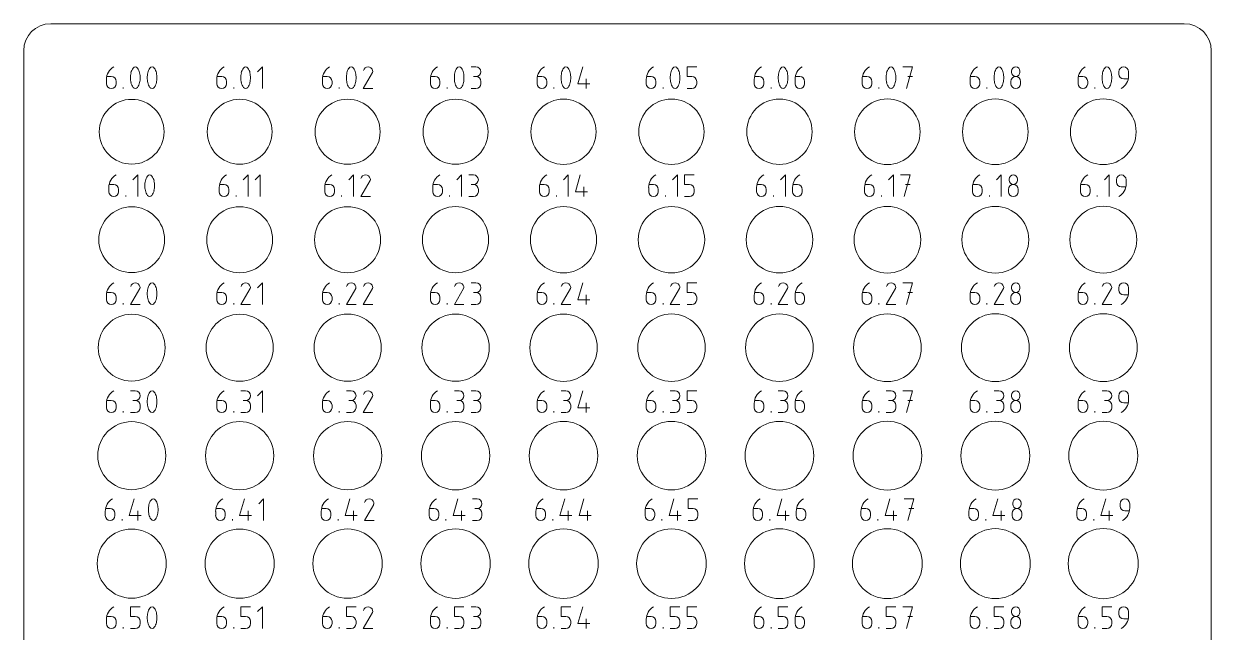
# Model space of a CAD drawing. Header units: millimetres. Extents: x -10 to 210, y -10 to 210.
# Drawn here: x -10 to 210, y 97.3 to 210 of the extents above; entities that cross this region are included whole.
import ezdxf

# ---------------------------------------------------------------- set-up
doc = ezdxf.new("R2010")
doc.units = ezdxf.units.MM
doc.layers.add('Base Plate', color=7, linetype='CONTINUOUS', lineweight=0, true_color=0x000000)
doc.layers.add('Etch', color=1, linetype='CONTINUOUS', lineweight=0, true_color=0xff0000)

msp = doc.modelspace()

# ---------------------------------------------------------------- linework, layer by layer
at = {"layer": 'Base Plate'}
for p, q in [((-5, 210), (205, 210)), ((-10, -5), (-10, 205)), ((210, 205), (210, -5))]:
    msp.add_line(p, q, dxfattribs=at)
for centre, radius in [((10, 190), 6), ((30, 190), 6.01), ((50, 190), 6.03), ((70, 190), 6.03), ((90, 190), 6.04), ((110, 190), 6.05), ((130, 190), 6.06), ((150, 190), 6.07), ((170, 190), 6.08), ((190, 190), 6.09), ((10, 170), 6.1), ((30, 170), 6.11), ((50, 170), 6.12), ((70, 170), 6.13), ((90, 170), 6.14), ((110, 170), 6.15), ((130, 170), 6.16), ((150, 170), 6.17), ((170, 170), 6.18), ((190, 170), 6.19), ((30, 150), 6.21), ((50, 150), 6.22), ((70, 150), 6.23), ((90, 150), 6.24), ((110, 150), 6.25), ((130, 150), 6.26), ((150, 150), 6.27), ((170, 150), 6.28), ((190, 150), 6.29), ((10, 150), 6.2), ((10, 130), 6.3), ((30, 130), 6.31), ((50, 130), 6.32), ((70, 130), 6.33), ((90, 130), 6.34), ((110, 130), 6.35), ((130, 130), 6.36), ((150, 130), 6.37), ((170, 130), 6.38), ((190, 130), 6.39), ((10, 110), 6.4), ((30, 110), 6.41), ((50, 110), 6.42), ((70, 110), 6.43), ((90, 110), 6.44), ((110, 110), 6.45), ((130, 110), 6.46), ((150, 110), 6.47), ((170, 110), 6.48), ((190, 110), 6.49)]:
    msp.add_circle(centre, radius, dxfattribs=at)
for centre, start, end in [((-5, 205), 90, 180), ((205, 205), 0, 90)]:
    msp.add_arc(centre, 5, start, end, dxfattribs=at)
at = {"layer": 'Etch'}
for p, q in [((6.22, 200.22), (5.39, 200.22)), ((26.67, 200.22), (25.83, 200.22)), ((33.33, 201.11), (34.22, 202)), ((34.22, 202), (34.22, 198)), ((46.22, 200.22), (45.39, 200.22)), ((52.89, 198), (54.61, 200.95)), ((66.22, 200.22), (65.39, 200.22)), ((72.89, 202), (73.78, 202)), ((73.78, 200.22), (73.33, 200.22)), ((86, 200.22), (85.16, 200.22)), ((92.67, 198.89), (93.56, 202)), ((106.22, 200.22), (105.39, 200.22)), ((114.67, 202), (112.89, 202)), ((112.89, 202), (112.89, 200.22)), ((112.89, 200.22), (113.78, 200.22)), ((126.22, 200.22), (125.39, 200.22)), ((133.78, 200.22), (132.94, 200.22)), ((146.22, 200.22), (145.39, 200.22)), ((152.89, 202), (154.67, 202)), ((154.67, 202), (153.56, 198)), ((153.78, 200.22), (154.67, 200.22)), ((166.22, 200.22), (165.39, 200.22)), ((173, 201.22), (173, 201)), ((174.56, 201), (174.56, 201.22)), ((186.22, 200.22), (185.39, 200.22)), ((192.89, 201.11), (192.89, 200.67)), ((194.67, 200.31), (194.67, 201.11)), ((5.33, 199.69), (5.33, 198.89)), ((7.11, 198.89), (7.11, 199.33)), ((8.44, 198), (8.44, 198.22)), ((25.78, 199.69), (25.78, 198.89)), ((27.56, 198.89), (27.56, 199.33)), ((28.89, 198), (28.89, 198.22)), ((45.33, 199.69), (45.33, 198.89)), ((47.11, 198.89), (47.11, 199.33)), ((48.44, 198), (48.44, 198.22)), ((65.33, 199.69), (65.33, 198.89)), ((67.11, 198.89), (67.11, 199.33)), ((68.44, 198), (68.44, 198.22)), ((74.67, 199.33), (74.67, 198.89)), ((85.11, 199.69), (85.11, 198.89)), ((86.89, 198.89), (86.89, 199.33)), ((88.22, 198), (88.22, 198.22)), ((94.89, 198.89), (92.67, 198.89)), ((94.22, 198), (94.22, 199.78)), ((105.33, 199.69), (105.33, 198.89)), ((107.11, 198.89), (107.11, 199.33)), ((108.44, 198), (108.44, 198.22)), ((114.67, 199.33), (114.67, 198.89)), ((125.33, 199.69), (125.33, 198.89)), ((127.11, 198.89), (127.11, 199.33)), ((128.44, 198), (128.44, 198.22)), ((132.89, 199.69), (132.89, 198.89)), ((134.67, 198.89), (134.67, 199.33)), ((145.33, 199.69), (145.33, 198.89)), ((147.11, 198.89), (147.11, 199.33)), ((148.44, 198), (148.44, 198.22)), ((165.33, 199.69), (165.33, 198.89)), ((167.11, 198.89), (167.11, 199.33)), ((168.44, 198), (168.44, 198.22)), ((172.89, 199.33), (172.89, 198.89)), ((174.67, 198.89), (174.67, 199.33)), ((185.33, 199.69), (185.33, 198.89)), ((187.11, 198.89), (187.11, 199.33)), ((188.44, 198), (188.44, 198.22)), ((193.78, 199.78), (194.61, 199.78)), ((54.67, 198), (52.89, 198)), ((73.78, 198), (72.89, 198)), ((113.78, 198), (112.89, 198)), ((10.22, 181.11), (11.11, 182)), ((11.11, 182), (11.11, 178)), ((30.67, 181.11), (31.56, 182)), ((31.56, 182), (31.56, 178)), ((32.89, 181.11), (33.78, 182)), ((33.78, 182), (33.78, 178)), ((50.22, 181.11), (51.11, 182)), ((51.11, 182), (51.11, 178)), ((52.44, 178), (54.16, 180.95)), ((70.22, 181.11), (71.11, 182)), ((71.11, 182), (71.11, 178)), ((72.44, 182), (73.33, 182)), ((90, 181.11), (90.89, 182)), ((90.89, 182), (90.89, 178)), ((92.22, 178.89), (93.11, 182)), ((110.22, 181.11), (111.11, 182)), ((111.11, 182), (111.11, 178)), ((114.22, 182), (112.44, 182)), ((112.44, 182), (112.44, 180.22)), ((130.22, 181.11), (131.11, 182)), ((131.11, 182), (131.11, 178)), ((150.22, 181.11), (151.11, 182)), ((151.11, 182), (151.11, 178)), ((152.44, 182), (154.22, 182)), ((154.22, 182), (153.11, 178)), ((170.22, 181.11), (171.11, 182)), ((171.11, 182), (171.11, 178)), ((172.56, 181.22), (172.56, 181)), ((174.11, 181), (174.11, 181.22)), ((190.22, 181.11), (191.11, 182)), ((191.11, 182), (191.11, 178)), ((192.44, 181.11), (192.44, 180.67)), ((194.22, 180.31), (194.22, 181.11)), ((5.78, 179.69), (5.78, 178.89)), ((6.67, 180.22), (5.83, 180.22)), ((7.56, 178.89), (7.56, 179.33)), ((8.89, 178), (8.89, 178.22)), ((26.22, 179.69), (26.22, 178.89)), ((27.11, 180.22), (26.28, 180.22)), ((28, 178.89), (28, 179.33)), ((29.33, 178), (29.33, 178.22)), ((45.78, 179.69), (45.78, 178.89)), ((46.67, 180.22), (45.83, 180.22)), ((47.56, 178.89), (47.56, 179.33)), ((48.89, 178), (48.89, 178.22)), ((65.78, 179.69), (65.78, 178.89)), ((66.67, 180.22), (65.83, 180.22)), ((67.56, 178.89), (67.56, 179.33)), ((68.89, 178), (68.89, 178.22)), ((73.33, 180.22), (72.89, 180.22)), ((74.22, 179.33), (74.22, 178.89)), ((85.56, 179.69), (85.56, 178.89)), ((86.44, 180.22), (85.61, 180.22)), ((87.33, 178.89), (87.33, 179.33)), ((88.67, 178), (88.67, 178.22)), ((94.44, 178.89), (92.22, 178.89)), ((93.78, 178), (93.78, 179.78)), ((105.78, 179.69), (105.78, 178.89)), ((106.67, 180.22), (105.83, 180.22)), ((107.56, 178.89), (107.56, 179.33)), ((108.89, 178), (108.89, 178.22)), ((112.44, 180.22), (113.33, 180.22)), ((114.22, 179.33), (114.22, 178.89)), ((125.78, 179.69), (125.78, 178.89)), ((126.67, 180.22), (125.83, 180.22)), ((127.56, 178.89), (127.56, 179.33)), ((128.89, 178), (128.89, 178.22)), ((132.44, 179.69), (132.44, 178.89)), ((133.33, 180.22), (132.5, 180.22)), ((134.22, 178.89), (134.22, 179.33)), ((145.78, 179.69), (145.78, 178.89)), ((146.67, 180.22), (145.83, 180.22)), ((147.56, 178.89), (147.56, 179.33)), ((148.89, 178), (148.89, 178.22)), ((153.33, 180.22), (154.22, 180.22)), ((165.78, 179.69), (165.78, 178.89)), ((166.67, 180.22), (165.83, 180.22)), ((167.56, 178.89), (167.56, 179.33)), ((168.89, 178), (168.89, 178.22)), ((172.44, 179.33), (172.44, 178.89)), ((174.22, 178.89), (174.22, 179.33)), ((185.78, 179.69), (185.78, 178.89)), ((186.67, 180.22), (185.83, 180.22)), ((187.56, 178.89), (187.56, 179.33)), ((188.89, 178), (188.89, 178.22)), ((193.33, 179.78), (194.17, 179.78)), ((54.22, 178), (52.44, 178)), ((73.33, 178), (72.44, 178)), ((113.33, 178), (112.44, 178)), ((9.78, 158), (11.5, 160.95)), ((30.22, 158), (31.94, 160.95)), ((33.33, 161.11), (34.22, 162)), ((34.22, 162), (34.22, 158)), ((49.78, 158), (51.5, 160.95)), ((52.89, 158), (54.61, 160.95)), ((69.78, 158), (71.5, 160.95)), ((72.89, 162), (73.78, 162)), ((89.56, 158), (91.27, 160.95)), ((92.67, 158.89), (93.56, 162)), ((109.78, 158), (111.5, 160.95)), ((114.67, 162), (112.89, 162)), ((112.89, 162), (112.89, 160.22)), ((129.78, 158), (131.5, 160.95)), ((149.78, 158), (151.5, 160.95)), ((152.89, 162), (154.67, 162)), ((154.67, 162), (153.56, 158)), ((169.78, 158), (171.5, 160.95)), ((173, 161.22), (173, 161)), ((174.56, 161), (174.56, 161.22)), ((189.78, 158), (191.5, 160.95)), ((192.89, 161.11), (192.89, 160.67)), ((194.67, 160.31), (194.67, 161.11)), ((5.33, 159.69), (5.33, 158.89)), ((6.22, 160.22), (5.39, 160.22)), ((7.11, 158.89), (7.11, 159.33)), ((25.78, 159.69), (25.78, 158.89)), ((26.67, 160.22), (25.83, 160.22)), ((27.56, 158.89), (27.56, 159.33)), ((45.33, 159.69), (45.33, 158.89)), ((46.22, 160.22), (45.39, 160.22)), ((47.11, 158.89), (47.11, 159.33)), ((65.33, 159.69), (65.33, 158.89)), ((66.22, 160.22), (65.39, 160.22)), ((67.11, 158.89), (67.11, 159.33)), ((73.78, 160.22), (73.33, 160.22)), ((74.67, 159.33), (74.67, 158.89)), ((85.11, 159.69), (85.11, 158.89)), ((86, 160.22), (85.16, 160.22)), ((86.89, 158.89), (86.89, 159.33)), ((94.89, 158.89), (92.67, 158.89)), ((94.22, 158), (94.22, 159.78)), ((105.33, 159.69), (105.33, 158.89)), ((106.22, 160.22), (105.39, 160.22)), ((107.11, 158.89), (107.11, 159.33)), ((112.89, 160.22), (113.78, 160.22)), ((114.67, 159.33), (114.67, 158.89)), ((125.33, 159.69), (125.33, 158.89)), ((126.22, 160.22), (125.39, 160.22)), ((127.11, 158.89), (127.11, 159.33)), ((132.89, 159.69), (132.89, 158.89)), ((133.78, 160.22), (132.94, 160.22)), ((134.67, 158.89), (134.67, 159.33)), ((145.33, 159.69), (145.33, 158.89)), ((146.22, 160.22), (145.39, 160.22)), ((147.11, 158.89), (147.11, 159.33)), ((153.78, 160.22), (154.67, 160.22)), ((165.33, 159.69), (165.33, 158.89)), ((166.22, 160.22), (165.39, 160.22)), ((167.11, 158.89), (167.11, 159.33)), ((172.89, 159.33), (172.89, 158.89)), ((174.67, 158.89), (174.67, 159.33)), ((185.33, 159.69), (185.33, 158.89)), ((186.22, 160.22), (185.39, 160.22)), ((187.11, 158.89), (187.11, 159.33)), ((193.78, 159.78), (194.61, 159.78)), ((8.44, 158), (8.44, 158.22)), ((11.56, 158), (9.78, 158)), ((28.89, 158), (28.89, 158.22)), ((32, 158), (30.22, 158)), ((48.44, 158), (48.44, 158.22)), ((51.56, 158), (49.78, 158)), ((54.67, 158), (52.89, 158)), ((68.44, 158), (68.44, 158.22)), ((71.56, 158), (69.78, 158)), ((73.78, 158), (72.89, 158)), ((88.22, 158), (88.22, 158.22)), ((91.33, 158), (89.56, 158)), ((108.44, 158), (108.44, 158.22)), ((111.56, 158), (109.78, 158)), ((113.78, 158), (112.89, 158)), ((128.44, 158), (128.44, 158.22)), ((131.56, 158), (129.78, 158)), ((148.44, 158), (148.44, 158.22)), ((151.56, 158), (149.78, 158)), ((168.44, 158), (168.44, 158.22)), ((171.56, 158), (169.78, 158)), ((188.44, 158), (188.44, 158.22)), ((191.56, 158), (189.78, 158)), ((9.78, 142), (10.67, 142)), ((30.22, 142), (31.11, 142)), ((33.33, 141.11), (34.22, 142)), ((34.22, 142), (34.22, 138)), ((49.78, 142), (50.67, 142)), ((52.89, 138), (54.61, 140.95)), ((69.78, 142), (70.67, 142)), ((72.89, 142), (73.78, 142)), ((89.56, 142), (90.44, 142)), ((92.67, 138.89), (93.56, 142)), ((109.78, 142), (110.67, 142)), ((114.67, 142), (112.89, 142)), ((112.89, 142), (112.89, 140.22)), ((129.78, 142), (130.67, 142)), ((149.78, 142), (150.67, 142)), ((152.89, 142), (154.67, 142)), ((154.67, 142), (153.56, 138)), ((169.78, 142), (170.67, 142)), ((173, 141.22), (173, 141)), ((174.56, 141), (174.56, 141.22)), ((189.78, 142), (190.67, 142)), ((192.89, 141.11), (192.89, 140.67)), ((194.67, 140.31), (194.67, 141.11)), ((5.33, 139.69), (5.33, 138.89)), ((6.22, 140.22), (5.39, 140.22)), ((7.11, 138.89), (7.11, 139.33)), ((10.67, 140.22), (10.22, 140.22)), ((11.56, 139.33), (11.56, 138.89)), ((25.78, 139.69), (25.78, 138.89)), ((26.67, 140.22), (25.83, 140.22)), ((27.56, 138.89), (27.56, 139.33)), ((31.11, 140.22), (30.67, 140.22)), ((32, 139.33), (32, 138.89)), ((45.33, 139.69), (45.33, 138.89)), ((46.22, 140.22), (45.39, 140.22)), ((47.11, 138.89), (47.11, 139.33)), ((50.67, 140.22), (50.22, 140.22)), ((51.56, 139.33), (51.56, 138.89)), ((65.33, 139.69), (65.33, 138.89)), ((66.22, 140.22), (65.39, 140.22)), ((67.11, 138.89), (67.11, 139.33)), ((70.67, 140.22), (70.22, 140.22)), ((71.56, 139.33), (71.56, 138.89)), ((73.78, 140.22), (73.33, 140.22)), ((74.67, 139.33), (74.67, 138.89)), ((85.11, 139.69), (85.11, 138.89)), ((86, 140.22), (85.16, 140.22)), ((86.89, 138.89), (86.89, 139.33)), ((90.44, 140.22), (90, 140.22)), ((91.33, 139.33), (91.33, 138.89)), ((94.89, 138.89), (92.67, 138.89)), ((94.22, 138), (94.22, 139.78)), ((105.33, 139.69), (105.33, 138.89)), ((106.22, 140.22), (105.39, 140.22)), ((107.11, 138.89), (107.11, 139.33)), ((110.67, 140.22), (110.22, 140.22)), ((111.56, 139.33), (111.56, 138.89)), ((112.89, 140.22), (113.78, 140.22)), ((114.67, 139.33), (114.67, 138.89)), ((125.33, 139.69), (125.33, 138.89)), ((126.22, 140.22), (125.39, 140.22)), ((127.11, 138.89), (127.11, 139.33)), ((130.67, 140.22), (130.22, 140.22)), ((131.56, 139.33), (131.56, 138.89)), ((132.89, 139.69), (132.89, 138.89)), ((133.78, 140.22), (132.94, 140.22)), ((134.67, 138.89), (134.67, 139.33)), ((145.33, 139.69), (145.33, 138.89)), ((146.22, 140.22), (145.39, 140.22)), ((147.11, 138.89), (147.11, 139.33)), ((150.67, 140.22), (150.22, 140.22)), ((151.56, 139.33), (151.56, 138.89)), ((153.78, 140.22), (154.67, 140.22)), ((165.33, 139.69), (165.33, 138.89)), ((166.22, 140.22), (165.39, 140.22)), ((167.11, 138.89), (167.11, 139.33)), ((170.67, 140.22), (170.22, 140.22)), ((171.56, 139.33), (171.56, 138.89)), ((172.89, 139.33), (172.89, 138.89)), ((174.67, 138.89), (174.67, 139.33)), ((185.33, 139.69), (185.33, 138.89)), ((186.22, 140.22), (185.39, 140.22)), ((187.11, 138.89), (187.11, 139.33)), ((190.67, 140.22), (190.22, 140.22)), ((191.56, 139.33), (191.56, 138.89)), ((193.78, 139.78), (194.61, 139.78)), ((8.44, 138), (8.44, 138.22)), ((10.67, 138), (9.78, 138)), ((28.89, 138), (28.89, 138.22)), ((31.11, 138), (30.22, 138)), ((48.44, 138), (48.44, 138.22)), ((50.67, 138), (49.78, 138)), ((54.67, 138), (52.89, 138)), ((68.44, 138), (68.44, 138.22)), ((70.67, 138), (69.78, 138)), ((73.78, 138), (72.89, 138)), ((88.22, 138), (88.22, 138.22)), ((90.44, 138), (89.56, 138)), ((108.44, 138), (108.44, 138.22)), ((110.67, 138), (109.78, 138)), ((113.78, 138), (112.89, 138)), ((128.44, 138), (128.44, 138.22)), ((130.67, 138), (129.78, 138)), ((148.44, 138), (148.44, 138.22)), ((150.67, 138), (149.78, 138)), ((168.44, 138), (168.44, 138.22)), ((170.67, 138), (169.78, 138)), ((188.44, 138), (188.44, 138.22)), ((190.67, 138), (189.78, 138)), ((9.56, 118.89), (10.44, 122)), ((30, 118.89), (30.89, 122)), ((33.56, 121.11), (34.44, 122)), ((34.44, 122), (34.44, 118)), ((49.56, 118.89), (50.44, 122)), ((69.56, 118.89), (70.44, 122)), ((73.11, 122), (74, 122)), ((89.33, 118.89), (90.22, 122)), ((92.89, 118.89), (93.78, 122)), ((109.56, 118.89), (110.44, 122)), ((114.89, 122), (113.11, 122)), ((113.11, 122), (113.11, 120.22)), ((129.56, 118.89), (130.44, 122)), ((149.56, 118.89), (150.44, 122)), ((153.11, 122), (154.89, 122)), ((154.89, 122), (153.78, 118)), ((169.56, 118.89), (170.44, 122)), ((173.22, 121.22), (173.22, 121)), ((174.78, 121), (174.78, 121.22)), ((189.56, 118.89), (190.44, 122)), ((193.11, 121.11), (193.11, 120.67)), ((194.89, 120.31), (194.89, 121.11)), ((5.11, 119.69), (5.11, 118.89)), ((6, 120.22), (5.16, 120.22)), ((6.89, 118.89), (6.89, 119.33)), ((11.78, 118.89), (9.56, 118.89)), ((11.11, 118), (11.11, 119.78)), ((25.56, 119.69), (25.56, 118.89)), ((26.44, 120.22), (25.61, 120.22)), ((27.33, 118.89), (27.33, 119.33)), ((32.22, 118.89), (30, 118.89)), ((31.56, 118), (31.56, 119.78)), ((45.11, 119.69), (45.11, 118.89)), ((46, 120.22), (45.16, 120.22)), ((46.89, 118.89), (46.89, 119.33)), ((51.78, 118.89), (49.56, 118.89)), ((51.11, 118), (51.11, 119.78)), ((53.11, 118), (54.83, 120.95)), ((65.11, 119.69), (65.11, 118.89)), ((66, 120.22), (65.16, 120.22)), ((66.89, 118.89), (66.89, 119.33)), ((71.78, 118.89), (69.56, 118.89)), ((71.11, 118), (71.11, 119.78)), ((74, 120.22), (73.56, 120.22)), ((74.89, 119.33), (74.89, 118.89)), ((84.89, 119.69), (84.89, 118.89)), ((85.78, 120.22), (84.94, 120.22)), ((86.67, 118.89), (86.67, 119.33)), ((91.56, 118.89), (89.33, 118.89)), ((90.89, 118), (90.89, 119.78)), ((95.11, 118.89), (92.89, 118.89)), ((94.44, 118), (94.44, 119.78)), ((105.11, 119.69), (105.11, 118.89)), ((106, 120.22), (105.16, 120.22)), ((106.89, 118.89), (106.89, 119.33)), ((111.78, 118.89), (109.56, 118.89)), ((111.11, 118), (111.11, 119.78)), ((113.11, 120.22), (114, 120.22)), ((114.89, 119.33), (114.89, 118.89)), ((125.11, 119.69), (125.11, 118.89)), ((126, 120.22), (125.16, 120.22)), ((126.89, 118.89), (126.89, 119.33)), ((131.78, 118.89), (129.56, 118.89)), ((131.11, 118), (131.11, 119.78)), ((133.11, 119.69), (133.11, 118.89)), ((134, 120.22), (133.16, 120.22)), ((134.89, 118.89), (134.89, 119.33)), ((145.11, 119.69), (145.11, 118.89)), ((146, 120.22), (145.16, 120.22)), ((146.89, 118.89), (146.89, 119.33)), ((151.78, 118.89), (149.56, 118.89)), ((151.11, 118), (151.11, 119.78)), ((154, 120.22), (154.89, 120.22)), ((165.11, 119.69), (165.11, 118.89)), ((166, 120.22), (165.16, 120.22)), ((166.89, 118.89), (166.89, 119.33)), ((171.78, 118.89), (169.56, 118.89)), ((171.11, 118), (171.11, 119.78)), ((173.11, 119.33), (173.11, 118.89)), ((174.89, 118.89), (174.89, 119.33)), ((185.11, 119.69), (185.11, 118.89)), ((186, 120.22), (185.16, 120.22)), ((186.89, 118.89), (186.89, 119.33)), ((191.78, 118.89), (189.56, 118.89)), ((191.11, 118), (191.11, 119.78)), ((194, 119.78), (194.84, 119.78)), ((8.22, 118), (8.22, 118.22)), ((28.67, 118), (28.67, 118.22)), ((48.22, 118), (48.22, 118.22)), ((54.89, 118), (53.11, 118)), ((68.22, 118), (68.22, 118.22)), ((74, 118), (73.11, 118)), ((88, 118), (88, 118.22)), ((108.22, 118), (108.22, 118.22)), ((114, 118), (113.11, 118)), ((128.22, 118), (128.22, 118.22)), ((148.22, 118), (148.22, 118.22)), ((168.22, 118), (168.22, 118.22)), ((188.22, 118), (188.22, 118.22)), ((11.56, 102), (9.78, 102)), ((9.78, 102), (9.78, 100.22)), ((32, 102), (30.22, 102)), ((30.22, 102), (30.22, 100.22)), ((33.33, 101.11), (34.22, 102)), ((34.22, 102), (34.22, 98)), ((51.56, 102), (49.78, 102)), ((49.78, 102), (49.78, 100.22)), ((71.56, 102), (69.78, 102)), ((69.78, 102), (69.78, 100.22)), ((72.89, 102), (73.78, 102)), ((91.33, 102), (89.56, 102)), ((89.56, 102), (89.56, 100.22)), ((92.67, 98.89), (93.56, 102)), ((111.56, 102), (109.78, 102)), ((109.78, 102), (109.78, 100.22)), ((114.67, 102), (112.89, 102)), ((112.89, 102), (112.89, 100.22)), ((131.56, 102), (129.78, 102)), ((129.78, 102), (129.78, 100.22)), ((151.56, 102), (149.78, 102)), ((149.78, 102), (149.78, 100.22)), ((152.89, 102), (154.67, 102)), ((154.67, 102), (153.56, 98)), ((171.56, 102), (169.78, 102)), ((169.78, 102), (169.78, 100.22)), ((173, 101.22), (173, 101)), ((174.56, 101), (174.56, 101.22)), ((191.56, 102), (189.78, 102)), ((189.78, 102), (189.78, 100.22)), ((5.33, 99.69), (5.33, 98.89)), ((6.22, 100.22), (5.39, 100.22)), ((7.11, 98.89), (7.11, 99.33)), ((9.78, 100.22), (10.67, 100.22)), ((11.56, 99.33), (11.56, 98.89)), ((25.78, 99.69), (25.78, 98.89)), ((26.67, 100.22), (25.83, 100.22)), ((27.56, 98.89), (27.56, 99.33)), ((30.22, 100.22), (31.11, 100.22)), ((32, 99.33), (32, 98.89)), ((45.33, 99.69), (45.33, 98.89)), ((46.22, 100.22), (45.39, 100.22)), ((47.11, 98.89), (47.11, 99.33)), ((49.78, 100.22), (50.67, 100.22)), ((51.56, 99.33), (51.56, 98.89)), ((52.89, 98), (54.61, 100.95)), ((65.33, 99.69), (65.33, 98.89)), ((66.22, 100.22), (65.39, 100.22)), ((67.11, 98.89), (67.11, 99.33)), ((69.78, 100.22), (70.67, 100.22)), ((71.56, 99.33), (71.56, 98.89)), ((73.78, 100.22), (73.33, 100.22)), ((74.67, 99.33), (74.67, 98.89)), ((85.11, 99.69), (85.11, 98.89)), ((86, 100.22), (85.16, 100.22)), ((86.89, 98.89), (86.89, 99.33)), ((89.56, 100.22), (90.44, 100.22)), ((91.33, 99.33), (91.33, 98.89)), ((94.22, 98), (94.22, 99.78)), ((105.33, 99.69), (105.33, 98.89)), ((106.22, 100.22), (105.39, 100.22)), ((107.11, 98.89), (107.11, 99.33)), ((109.78, 100.22), (110.67, 100.22)), ((111.56, 99.33), (111.56, 98.89)), ((112.89, 100.22), (113.78, 100.22)), ((114.67, 99.33), (114.67, 98.89)), ((125.33, 99.69), (125.33, 98.89)), ((126.22, 100.22), (125.39, 100.22)), ((127.11, 98.89), (127.11, 99.33)), ((129.78, 100.22), (130.67, 100.22)), ((131.56, 99.33), (131.56, 98.89)), ((132.89, 99.69), (132.89, 98.89)), ((133.78, 100.22), (132.94, 100.22)), ((134.67, 98.89), (134.67, 99.33)), ((145.33, 99.69), (145.33, 98.89)), ((146.22, 100.22), (145.39, 100.22)), ((147.11, 98.89), (147.11, 99.33)), ((149.78, 100.22), (150.67, 100.22)), ((151.56, 99.33), (151.56, 98.89)), ((153.78, 100.22), (154.67, 100.22)), ((165.33, 99.69), (165.33, 98.89)), ((166.22, 100.22), (165.39, 100.22)), ((167.11, 98.89), (167.11, 99.33)), ((169.78, 100.22), (170.67, 100.22)), ((171.56, 99.33), (171.56, 98.89)), ((172.89, 99.33), (172.89, 98.89)), ((174.67, 98.89), (174.67, 99.33)), ((185.33, 99.69), (185.33, 98.89)), ((186.22, 100.22), (185.39, 100.22)), ((187.11, 98.89), (187.11, 99.33)), ((189.78, 100.22), (190.67, 100.22)), ((191.56, 99.33), (191.56, 98.89)), ((192.89, 101.11), (192.89, 100.67)), ((193.78, 99.78), (194.61, 99.78)), ((194.67, 100.31), (194.67, 101.11)), ((8.44, 98), (8.44, 98.22)), ((10.67, 98), (9.78, 98)), ((28.89, 98), (28.89, 98.22)), ((31.11, 98), (30.22, 98)), ((48.44, 98), (48.44, 98.22)), ((50.67, 98), (49.78, 98)), ((54.67, 98), (52.89, 98)), ((68.44, 98), (68.44, 98.22)), ((70.67, 98), (69.78, 98)), ((73.78, 98), (72.89, 98)), ((88.22, 98), (88.22, 98.22)), ((90.44, 98), (89.56, 98)), ((94.89, 98.89), (92.67, 98.89)), ((108.44, 98), (108.44, 98.22)), ((110.67, 98), (109.78, 98)), ((113.78, 98), (112.89, 98)), ((128.44, 98), (128.44, 98.22)), ((130.67, 98), (129.78, 98)), ((148.44, 98), (148.44, 98.22)), ((150.67, 98), (149.78, 98)), ((168.44, 98), (168.44, 98.22)), ((170.67, 98), (169.78, 98)), ((188.44, 98), (188.44, 98.22)), ((190.67, 98), (189.78, 98))]:
    msp.add_line(p, q, dxfattribs=at)
for centre, radius, start, end in [((8, 199.69), 2.67, 120, 180), ((6.22, 199.33), 0.889, 0, 90), ((13.96, 200.01), 4.18, 167.9, 180.2), ((11.97, 200.5), 2.14, 143.2, 169.5), ((10.67, 201.52), 0.484, 32.76, 147.2), ((9.36, 200.5), 2.14, 10.51, 36.77), ((7.38, 200.01), 4.18, 359.8, 12.09), ((17.07, 200.01), 4.18, 167.9, 180.2), ((15.08, 200.5), 2.14, 143.2, 169.5), ((13.78, 201.52), 0.484, 32.76, 147.2), ((12.47, 200.5), 2.14, 10.51, 36.77), ((10.49, 200.01), 4.18, 359.8, 12.09), ((28.44, 199.69), 2.67, 120, 180), ((26.67, 199.33), 0.889, 0, 90), ((34.4, 200.01), 4.18, 167.9, 180.2), ((32.41, 200.5), 2.14, 143.2, 169.5), ((31.11, 201.52), 0.484, 32.76, 147.2), ((29.81, 200.5), 2.14, 10.51, 36.77), ((27.82, 200.01), 4.18, 359.8, 12.09), ((48, 199.69), 2.67, 120, 180), ((46.22, 199.33), 0.889, 0, 90), ((53.96, 200.01), 4.18, 167.9, 180.2), ((51.97, 200.5), 2.14, 143.2, 169.5), ((50.67, 201.52), 0.484, 32.76, 147.2), ((49.36, 200.5), 2.14, 10.51, 36.77), ((47.38, 200.01), 4.18, 359.8, 12.09), ((53.78, 201.11), 0.889, 14.48, 165.5), ((54.22, 201.18), 0.444, 329.8, 20.53), ((68, 199.69), 2.67, 120, 180), ((66.22, 199.33), 0.889, 0, 90), ((73.96, 200.01), 4.18, 167.9, 180.2), ((71.97, 200.5), 2.14, 143.2, 169.5), ((70.67, 201.52), 0.484, 32.76, 147.2), ((69.36, 200.5), 2.14, 10.51, 36.77), ((67.38, 200.01), 4.18, 359.8, 12.09), ((73.78, 201.11), 0.889, 270, 90), ((73.78, 199.33), 0.889, 0, 90), ((87.78, 199.69), 2.67, 120, 180), ((86, 199.33), 0.889, 0, 90), ((93.74, 200.01), 4.18, 167.9, 180.2), ((91.75, 200.5), 2.14, 143.2, 169.5), ((90.44, 201.52), 0.484, 32.76, 147.2), ((89.14, 200.5), 2.14, 10.51, 36.77), ((87.15, 200.01), 4.18, 359.8, 12.09), ((108, 199.69), 2.67, 120, 180), ((106.22, 199.33), 0.889, 0, 90), ((113.96, 200.01), 4.18, 167.9, 180.2), ((111.97, 200.5), 2.14, 143.2, 169.5), ((110.67, 201.52), 0.484, 32.76, 147.2), ((109.36, 200.5), 2.14, 10.51, 36.77), ((107.38, 200.01), 4.18, 359.8, 12.09), ((113.78, 199.33), 0.889, 0, 90), ((128, 199.69), 2.67, 120, 180), ((126.22, 199.33), 0.889, 0, 90), ((133.96, 200.01), 4.18, 167.9, 180.2), ((131.97, 200.5), 2.14, 143.2, 169.5), ((130.67, 201.52), 0.484, 32.76, 147.2), ((129.36, 200.5), 2.14, 10.51, 36.77), ((127.38, 200.01), 4.18, 359.8, 12.09), ((135.56, 199.69), 2.67, 120, 180), ((133.78, 199.33), 0.889, 0, 90), ((148, 199.69), 2.67, 120, 180), ((146.22, 199.33), 0.889, 0, 90), ((153.96, 200.01), 4.18, 167.9, 180.2), ((151.97, 200.5), 2.14, 143.2, 169.5), ((150.67, 201.52), 0.484, 32.76, 147.2), ((149.36, 200.5), 2.14, 10.51, 36.77), ((147.38, 200.01), 4.18, 359.8, 12.09), ((168, 199.69), 2.67, 120, 180), ((166.22, 199.33), 0.889, 0, 90), ((173.96, 200.01), 4.18, 167.9, 180.2), ((171.97, 200.5), 2.14, 143.2, 169.5), ((170.67, 201.52), 0.484, 32.76, 147.2), ((169.36, 200.5), 2.14, 10.51, 36.77), ((167.38, 200.01), 4.18, 359.8, 12.09), ((173.78, 199.33), 0.889, 0, 180), ((173.78, 201.22), 0.778, 0, 180), ((173.78, 201), 0.778, 180, 0), ((188, 199.69), 2.67, 120, 180), ((186.22, 199.33), 0.889, 0, 90), ((193.96, 200.01), 4.18, 167.9, 180.2), ((191.97, 200.5), 2.14, 143.2, 169.5), ((190.67, 201.52), 0.484, 32.76, 147.2), ((189.36, 200.5), 2.14, 10.51, 36.77), ((187.38, 200.01), 4.18, 359.8, 12.09), ((193.78, 201.11), 0.889, 0, 180), ((193.78, 200.67), 0.889, 180, 270), ((192, 200.31), 2.67, 300, 0), ((6.22, 198.89), 0.889, 180, 0), ((13.96, 199.99), 4.18, 179.8, 192.1), ((11.97, 199.5), 2.14, 190.5, 216.8), ((10.67, 198.48), 0.484, 212.8, 327.2), ((9.36, 199.5), 2.14, 323.2, 349.5), ((7.38, 199.99), 4.18, 347.9, 0.1885), ((17.07, 199.99), 4.18, 179.8, 192.1), ((15.08, 199.5), 2.14, 190.5, 216.8), ((13.78, 198.48), 0.484, 212.8, 327.2), ((12.47, 199.5), 2.14, 323.2, 349.5), ((10.49, 199.99), 4.18, 347.9, 0.1885), ((26.67, 198.89), 0.889, 180, 0), ((34.4, 199.99), 4.18, 179.8, 192.1), ((32.41, 199.5), 2.14, 190.5, 216.8), ((31.11, 198.48), 0.484, 212.8, 327.2), ((29.81, 199.5), 2.14, 323.2, 349.5), ((27.82, 199.99), 4.18, 347.9, 0.1885), ((46.22, 198.89), 0.889, 180, 0), ((53.96, 199.99), 4.18, 179.8, 192.1), ((51.97, 199.5), 2.14, 190.5, 216.8), ((50.67, 198.48), 0.484, 212.8, 327.2), ((49.36, 199.5), 2.14, 323.2, 349.5), ((47.38, 199.99), 4.18, 347.9, 0.1885), ((66.22, 198.89), 0.889, 180, 0), ((73.96, 199.99), 4.18, 179.8, 192.1), ((71.97, 199.5), 2.14, 190.5, 216.8), ((70.67, 198.48), 0.484, 212.8, 327.2), ((69.36, 199.5), 2.14, 323.2, 349.5), ((67.38, 199.99), 4.18, 347.9, 0.1885), ((73.78, 198.89), 0.889, 270, 0), ((86, 198.89), 0.889, 180, 0), ((93.74, 199.99), 4.18, 179.8, 192.1), ((91.75, 199.5), 2.14, 190.5, 216.8), ((90.44, 198.48), 0.484, 212.8, 327.2), ((89.14, 199.5), 2.14, 323.2, 349.5), ((87.15, 199.99), 4.18, 347.9, 0.1885), ((106.22, 198.89), 0.889, 180, 0), ((113.96, 199.99), 4.18, 179.8, 192.1), ((111.97, 199.5), 2.14, 190.5, 216.8), ((110.67, 198.48), 0.484, 212.8, 327.2), ((109.36, 199.5), 2.14, 323.2, 349.5), ((107.38, 199.99), 4.18, 347.9, 0.1885), ((113.78, 198.89), 0.889, 270, 0), ((126.22, 198.89), 0.889, 180, 0), ((133.96, 199.99), 4.18, 179.8, 192.1), ((131.97, 199.5), 2.14, 190.5, 216.8), ((130.67, 198.48), 0.484, 212.8, 327.2), ((129.36, 199.5), 2.14, 323.2, 349.5), ((127.38, 199.99), 4.18, 347.9, 0.1885), ((133.78, 198.89), 0.889, 180, 0), ((146.22, 198.89), 0.889, 180, 0), ((153.96, 199.99), 4.18, 179.8, 192.1), ((151.97, 199.5), 2.14, 190.5, 216.8), ((150.67, 198.48), 0.484, 212.8, 327.2), ((149.36, 199.5), 2.14, 323.2, 349.5), ((147.38, 199.99), 4.18, 347.9, 0.1885), ((166.22, 198.89), 0.889, 180, 0), ((173.96, 199.99), 4.18, 179.8, 192.1), ((171.97, 199.5), 2.14, 190.5, 216.8), ((170.67, 198.48), 0.484, 212.8, 327.2), ((169.36, 199.5), 2.14, 323.2, 349.5), ((167.38, 199.99), 4.18, 347.9, 0.1885), ((173.78, 198.89), 0.889, 180, 0), ((186.22, 198.89), 0.889, 180, 0), ((193.96, 199.99), 4.18, 179.8, 192.1), ((191.97, 199.5), 2.14, 190.5, 216.8), ((190.67, 198.48), 0.484, 212.8, 327.2), ((189.36, 199.5), 2.14, 323.2, 349.5), ((187.38, 199.99), 4.18, 347.9, 0.1885), ((8.44, 179.69), 2.67, 120, 180), ((16.62, 180.01), 4.18, 167.9, 180.2), ((14.64, 180.5), 2.14, 143.2, 169.5), ((13.33, 181.52), 0.484, 32.76, 147.2), ((12.03, 180.5), 2.14, 10.51, 36.77), ((10.04, 180.01), 4.18, 359.8, 12.09), ((28.89, 179.69), 2.67, 120, 180), ((48.44, 179.69), 2.67, 120, 180), ((53.33, 181.11), 0.889, 14.48, 165.5), ((53.78, 181.18), 0.444, 329.8, 20.53), ((68.44, 179.69), 2.67, 120, 180), ((73.33, 181.11), 0.889, 270, 90), ((88.22, 179.69), 2.67, 120, 180), ((108.44, 179.69), 2.67, 120, 180), ((128.44, 179.69), 2.67, 120, 180), ((135.11, 179.69), 2.67, 120, 180), ((148.44, 179.69), 2.67, 120, 180), ((168.44, 179.69), 2.67, 120, 180), ((173.33, 181.22), 0.778, 0, 180), ((173.33, 181), 0.778, 180, 0), ((188.44, 179.69), 2.67, 120, 180), ((193.33, 181.11), 0.889, 0, 180), ((193.33, 180.67), 0.889, 180, 270), ((6.67, 178.89), 0.889, 180, 0), ((6.67, 179.33), 0.889, 0, 90), ((16.62, 179.99), 4.18, 179.8, 192.1), ((14.64, 179.5), 2.14, 190.5, 216.8), ((13.33, 178.48), 0.484, 212.8, 327.2), ((12.03, 179.5), 2.14, 323.2, 349.5), ((10.04, 179.99), 4.18, 347.9, 0.1885), ((27.11, 178.89), 0.889, 180, 0), ((27.11, 179.33), 0.889, 0, 90), ((46.67, 178.89), 0.889, 180, 0), ((46.67, 179.33), 0.889, 0, 90), ((66.67, 178.89), 0.889, 180, 0), ((66.67, 179.33), 0.889, 0, 90), ((73.33, 179.33), 0.889, 0, 90), ((73.33, 178.89), 0.889, 270, 0), ((86.44, 178.89), 0.889, 180, 0), ((86.44, 179.33), 0.889, 0, 90), ((106.67, 178.89), 0.889, 180, 0), ((106.67, 179.33), 0.889, 0, 90), ((113.33, 179.33), 0.889, 0, 90), ((113.33, 178.89), 0.889, 270, 0), ((126.67, 178.89), 0.889, 180, 0), ((126.67, 179.33), 0.889, 0, 90), ((133.33, 178.89), 0.889, 180, 0), ((133.33, 179.33), 0.889, 0, 90), ((146.67, 178.89), 0.889, 180, 0), ((146.67, 179.33), 0.889, 0, 90), ((166.67, 178.89), 0.889, 180, 0), ((166.67, 179.33), 0.889, 0, 90), ((173.33, 179.33), 0.889, 0, 180), ((173.33, 178.89), 0.889, 180, 0), ((186.67, 178.89), 0.889, 180, 0), ((186.67, 179.33), 0.889, 0, 90), ((191.56, 180.31), 2.67, 300, 0), ((8, 159.69), 2.67, 120, 180), ((10.67, 161.11), 0.889, 14.48, 165.5), ((11.11, 161.18), 0.444, 329.8, 20.53), ((17.07, 160.01), 4.18, 167.9, 180.2), ((15.08, 160.5), 2.14, 143.2, 169.5), ((13.78, 161.52), 0.484, 32.76, 147.2), ((12.47, 160.5), 2.14, 10.51, 36.77), ((10.49, 160.01), 4.18, 359.8, 12.09), ((28.44, 159.69), 2.67, 120, 180), ((31.11, 161.11), 0.889, 14.48, 165.5), ((31.56, 161.18), 0.444, 329.8, 20.53), ((48, 159.69), 2.67, 120, 180), ((50.67, 161.11), 0.889, 14.48, 165.5), ((51.11, 161.18), 0.444, 329.8, 20.53), ((53.78, 161.11), 0.889, 14.48, 165.5), ((54.22, 161.18), 0.444, 329.8, 20.53), ((68, 159.69), 2.67, 120, 180), ((70.67, 161.11), 0.889, 14.48, 165.5), ((71.11, 161.18), 0.444, 329.8, 20.53), ((73.78, 161.11), 0.889, 270, 90), ((87.78, 159.69), 2.67, 120, 180), ((90.44, 161.11), 0.889, 14.48, 165.5), ((90.89, 161.18), 0.444, 329.8, 20.53), ((108, 159.69), 2.67, 120, 180), ((110.67, 161.11), 0.889, 14.48, 165.5), ((111.11, 161.18), 0.444, 329.8, 20.53), ((128, 159.69), 2.67, 120, 180), ((130.67, 161.11), 0.889, 14.48, 165.5), ((131.11, 161.18), 0.444, 329.8, 20.53), ((135.56, 159.69), 2.67, 120, 180), ((148, 159.69), 2.67, 120, 180), ((150.67, 161.11), 0.889, 14.48, 165.5), ((151.11, 161.18), 0.444, 329.8, 20.53), ((168, 159.69), 2.67, 120, 180), ((170.67, 161.11), 0.889, 14.48, 165.5), ((171.11, 161.18), 0.444, 329.8, 20.53), ((173.78, 161.22), 0.778, 0, 180), ((173.78, 161), 0.778, 180, 0), ((188, 159.69), 2.67, 120, 180), ((190.67, 161.11), 0.889, 14.48, 165.5), ((191.11, 161.18), 0.444, 329.8, 20.53), ((193.78, 161.11), 0.889, 0, 180), ((193.78, 160.67), 0.889, 180, 270), ((6.22, 158.89), 0.889, 180, 0), ((6.22, 159.33), 0.889, 0, 90), ((17.07, 159.99), 4.18, 179.8, 192.1), ((15.08, 159.5), 2.14, 190.5, 216.8), ((12.47, 159.5), 2.14, 323.2, 349.5), ((10.49, 159.99), 4.18, 347.9, 0.1885), ((26.67, 158.89), 0.889, 180, 0), ((26.67, 159.33), 0.889, 0, 90), ((46.22, 158.89), 0.889, 180, 0), ((46.22, 159.33), 0.889, 0, 90), ((66.22, 158.89), 0.889, 180, 0), ((66.22, 159.33), 0.889, 0, 90), ((73.78, 159.33), 0.889, 0, 90), ((73.78, 158.89), 0.889, 270, 0), ((86, 158.89), 0.889, 180, 0), ((86, 159.33), 0.889, 0, 90), ((106.22, 158.89), 0.889, 180, 0), ((106.22, 159.33), 0.889, 0, 90), ((113.78, 159.33), 0.889, 0, 90), ((113.78, 158.89), 0.889, 270, 0), ((126.22, 158.89), 0.889, 180, 0), ((126.22, 159.33), 0.889, 0, 90), ((133.78, 158.89), 0.889, 180, 0), ((133.78, 159.33), 0.889, 0, 90), ((146.22, 158.89), 0.889, 180, 0), ((146.22, 159.33), 0.889, 0, 90), ((166.22, 158.89), 0.889, 180, 0), ((166.22, 159.33), 0.889, 0, 90), ((173.78, 159.33), 0.889, 0, 180), ((173.78, 158.89), 0.889, 180, 0), ((186.22, 158.89), 0.889, 180, 0), ((186.22, 159.33), 0.889, 0, 90), ((192, 160.31), 2.67, 300, 0), ((13.78, 158.48), 0.484, 212.8, 327.2), ((8, 139.69), 2.67, 120, 180), ((10.67, 141.11), 0.889, 270, 90), ((17.07, 140.01), 4.18, 167.9, 180.2), ((15.08, 140.5), 2.14, 143.2, 169.5), ((13.78, 141.52), 0.484, 32.76, 147.2), ((12.47, 140.5), 2.14, 10.51, 36.77), ((10.49, 140.01), 4.18, 359.8, 12.09), ((28.44, 139.69), 2.67, 120, 180), ((31.11, 141.11), 0.889, 270, 90), ((48, 139.69), 2.67, 120, 180), ((50.67, 141.11), 0.889, 270, 90), ((53.78, 141.11), 0.889, 14.48, 165.5), ((54.22, 141.18), 0.444, 329.8, 20.53), ((68, 139.69), 2.67, 120, 180), ((70.67, 141.11), 0.889, 270, 90), ((73.78, 141.11), 0.889, 270, 90), ((87.78, 139.69), 2.67, 120, 180), ((90.44, 141.11), 0.889, 270, 90), ((108, 139.69), 2.67, 120, 180), ((110.67, 141.11), 0.889, 270, 90), ((128, 139.69), 2.67, 120, 180), ((130.67, 141.11), 0.889, 270, 90), ((135.56, 139.69), 2.67, 120, 180), ((148, 139.69), 2.67, 120, 180), ((150.67, 141.11), 0.889, 270, 90), ((168, 139.69), 2.67, 120, 180), ((170.67, 141.11), 0.889, 270, 90), ((173.78, 141.22), 0.778, 0, 180), ((173.78, 141), 0.778, 180, 0), ((188, 139.69), 2.67, 120, 180), ((190.67, 141.11), 0.889, 270, 90), ((193.78, 141.11), 0.889, 0, 180), ((6.22, 138.89), 0.889, 180, 0), ((6.22, 139.33), 0.889, 0, 90), ((10.67, 139.33), 0.889, 0, 90), ((10.67, 138.89), 0.889, 270, 0), ((17.07, 139.99), 4.18, 179.8, 192.1), ((15.08, 139.5), 2.14, 190.5, 216.8), ((12.47, 139.5), 2.14, 323.2, 349.5), ((10.49, 139.99), 4.18, 347.9, 0.1885), ((26.67, 138.89), 0.889, 180, 0), ((26.67, 139.33), 0.889, 0, 90), ((31.11, 139.33), 0.889, 0, 90), ((31.11, 138.89), 0.889, 270, 0), ((46.22, 138.89), 0.889, 180, 0), ((46.22, 139.33), 0.889, 0, 90), ((50.67, 139.33), 0.889, 0, 90), ((50.67, 138.89), 0.889, 270, 0), ((66.22, 138.89), 0.889, 180, 0), ((66.22, 139.33), 0.889, 0, 90), ((70.67, 139.33), 0.889, 0, 90), ((70.67, 138.89), 0.889, 270, 0), ((73.78, 139.33), 0.889, 0, 90), ((73.78, 138.89), 0.889, 270, 0), ((86, 138.89), 0.889, 180, 0), ((86, 139.33), 0.889, 0, 90), ((90.44, 139.33), 0.889, 0, 90), ((90.44, 138.89), 0.889, 270, 0), ((106.22, 138.89), 0.889, 180, 0), ((106.22, 139.33), 0.889, 0, 90), ((110.67, 139.33), 0.889, 0, 90), ((110.67, 138.89), 0.889, 270, 0), ((113.78, 139.33), 0.889, 0, 90), ((113.78, 138.89), 0.889, 270, 0), ((126.22, 138.89), 0.889, 180, 0), ((126.22, 139.33), 0.889, 0, 90), ((130.67, 139.33), 0.889, 0, 90), ((130.67, 138.89), 0.889, 270, 0), ((133.78, 138.89), 0.889, 180, 0), ((133.78, 139.33), 0.889, 0, 90), ((146.22, 138.89), 0.889, 180, 0), ((146.22, 139.33), 0.889, 0, 90), ((150.67, 139.33), 0.889, 0, 90), ((150.67, 138.89), 0.889, 270, 0), ((166.22, 138.89), 0.889, 180, 0), ((166.22, 139.33), 0.889, 0, 90), ((170.67, 139.33), 0.889, 0, 90), ((170.67, 138.89), 0.889, 270, 0), ((173.78, 139.33), 0.889, 0, 180), ((173.78, 138.89), 0.889, 180, 0), ((186.22, 138.89), 0.889, 180, 0), ((186.22, 139.33), 0.889, 0, 90), ((190.67, 139.33), 0.889, 0, 90), ((190.67, 138.89), 0.889, 270, 0), ((193.78, 140.67), 0.889, 180, 270), ((192, 140.31), 2.67, 300, 0), ((13.78, 138.48), 0.484, 212.8, 327.2), ((7.78, 119.69), 2.67, 120, 180), ((15.3, 120.5), 2.14, 143.2, 169.5), ((14, 121.52), 0.484, 32.76, 147.2), ((12.7, 120.5), 2.14, 10.51, 36.77), ((28.22, 119.69), 2.67, 120, 180), ((47.78, 119.69), 2.67, 120, 180), ((54, 121.11), 0.889, 14.48, 165.5), ((54.44, 121.18), 0.444, 329.8, 20.53), ((67.78, 119.69), 2.67, 120, 180), ((74, 121.11), 0.889, 270, 90), ((87.56, 119.69), 2.67, 120, 180), ((107.78, 119.69), 2.67, 120, 180), ((127.78, 119.69), 2.67, 120, 180), ((135.78, 119.69), 2.67, 120, 180), ((147.78, 119.69), 2.67, 120, 180), ((167.78, 119.69), 2.67, 120, 180), ((174, 121.22), 0.778, 0, 180), ((187.78, 119.69), 2.67, 120, 180), ((194, 121.11), 0.889, 0, 180), ((6, 118.89), 0.889, 180, 0), ((6, 119.33), 0.889, 0, 90), ((17.29, 120.01), 4.18, 167.9, 180.2), ((17.29, 119.99), 4.18, 179.8, 192.1), ((15.3, 119.5), 2.14, 190.5, 216.8), ((12.7, 119.5), 2.14, 323.2, 349.5), ((10.71, 120.01), 4.18, 359.8, 12.09), ((10.71, 119.99), 4.18, 347.9, 0.1885), ((26.44, 118.89), 0.889, 180, 0), ((26.44, 119.33), 0.889, 0, 90), ((46, 118.89), 0.889, 180, 0), ((46, 119.33), 0.889, 0, 90), ((66, 118.89), 0.889, 180, 0), ((66, 119.33), 0.889, 0, 90), ((74, 119.33), 0.889, 0, 90), ((74, 118.89), 0.889, 270, 0), ((85.78, 118.89), 0.889, 180, 0), ((85.78, 119.33), 0.889, 0, 90), ((106, 118.89), 0.889, 180, 0), ((106, 119.33), 0.889, 0, 90), ((114, 119.33), 0.889, 0, 90), ((114, 118.89), 0.889, 270, 0), ((126, 118.89), 0.889, 180, 0), ((126, 119.33), 0.889, 0, 90), ((134, 118.89), 0.889, 180, 0), ((134, 119.33), 0.889, 0, 90), ((146, 118.89), 0.889, 180, 0), ((146, 119.33), 0.889, 0, 90), ((166, 118.89), 0.889, 180, 0), ((166, 119.33), 0.889, 0, 90), ((174, 119.33), 0.889, 0, 180), ((174, 118.89), 0.889, 180, 0), ((174, 121), 0.778, 180, 0), ((186, 118.89), 0.889, 180, 0), ((186, 119.33), 0.889, 0, 90), ((194, 120.67), 0.889, 180, 270), ((192.22, 120.31), 2.67, 300, 0), ((14, 118.48), 0.484, 212.8, 327.2), ((8, 99.69), 2.67, 120, 180), ((15.08, 100.5), 2.14, 143.2, 169.5), ((13.78, 101.52), 0.484, 32.76, 147.2), ((12.47, 100.5), 2.14, 10.51, 36.77), ((28.44, 99.69), 2.67, 120, 180), ((48, 99.69), 2.67, 120, 180), ((53.78, 101.11), 0.889, 14.48, 165.5), ((54.22, 101.18), 0.444, 329.8, 20.53), ((68, 99.69), 2.67, 120, 180), ((73.78, 101.11), 0.889, 270, 90), ((87.78, 99.69), 2.67, 120, 180), ((108, 99.69), 2.67, 120, 180), ((128, 99.69), 2.67, 120, 180), ((135.56, 99.69), 2.67, 120, 180), ((148, 99.69), 2.67, 120, 180), ((168, 99.69), 2.67, 120, 180), ((173.78, 101.22), 0.778, 0, 180), ((188, 99.69), 2.67, 120, 180), ((193.78, 101.11), 0.889, 0, 180), ((6.22, 99.33), 0.889, 0, 90), ((10.67, 99.33), 0.889, 0, 90), ((17.07, 100.01), 4.18, 167.9, 180.2), ((17.07, 99.99), 4.18, 179.8, 192.1), ((15.08, 99.5), 2.14, 190.5, 216.8), ((12.47, 99.5), 2.14, 323.2, 349.5), ((10.49, 100.01), 4.18, 359.8, 12.09), ((10.49, 99.99), 4.18, 347.9, 0.1885), ((26.67, 99.33), 0.889, 0, 90), ((31.11, 99.33), 0.889, 0, 90), ((46.22, 99.33), 0.889, 0, 90), ((50.67, 99.33), 0.889, 0, 90), ((66.22, 99.33), 0.889, 0, 90), ((70.67, 99.33), 0.889, 0, 90), ((73.78, 99.33), 0.889, 0, 90), ((86, 99.33), 0.889, 0, 90), ((90.44, 99.33), 0.889, 0, 90), ((106.22, 99.33), 0.889, 0, 90), ((110.67, 99.33), 0.889, 0, 90), ((113.78, 99.33), 0.889, 0, 90), ((126.22, 99.33), 0.889, 0, 90), ((130.67, 99.33), 0.889, 0, 90), ((133.78, 99.33), 0.889, 0, 90), ((146.22, 99.33), 0.889, 0, 90), ((150.67, 99.33), 0.889, 0, 90), ((166.22, 99.33), 0.889, 0, 90), ((170.67, 99.33), 0.889, 0, 90), ((173.78, 99.33), 0.889, 0, 180), ((173.78, 101), 0.778, 180, 0), ((186.22, 99.33), 0.889, 0, 90), ((190.67, 99.33), 0.889, 0, 90), ((193.78, 100.67), 0.889, 180, 270), ((192, 100.31), 2.67, 300, 0), ((6.22, 98.89), 0.889, 180, 0), ((10.67, 98.89), 0.889, 270, 0), ((13.78, 98.48), 0.484, 212.8, 327.2), ((26.67, 98.89), 0.889, 180, 0), ((31.11, 98.89), 0.889, 270, 0), ((46.22, 98.89), 0.889, 180, 0), ((50.67, 98.89), 0.889, 270, 0), ((66.22, 98.89), 0.889, 180, 0), ((70.67, 98.89), 0.889, 270, 0), ((73.78, 98.89), 0.889, 270, 0), ((86, 98.89), 0.889, 180, 0), ((90.44, 98.89), 0.889, 270, 0), ((106.22, 98.89), 0.889, 180, 0), ((110.67, 98.89), 0.889, 270, 0), ((113.78, 98.89), 0.889, 270, 0), ((126.22, 98.89), 0.889, 180, 0), ((130.67, 98.89), 0.889, 270, 0), ((133.78, 98.89), 0.889, 180, 0), ((146.22, 98.89), 0.889, 180, 0), ((150.67, 98.89), 0.889, 270, 0), ((166.22, 98.89), 0.889, 180, 0), ((170.67, 98.89), 0.889, 270, 0), ((173.78, 98.89), 0.889, 180, 0), ((186.22, 98.89), 0.889, 180, 0), ((190.67, 98.89), 0.889, 270, 0)]:
    msp.add_arc(centre, radius, start, end, dxfattribs=at)

doc.saveas('drawing.dxf')
